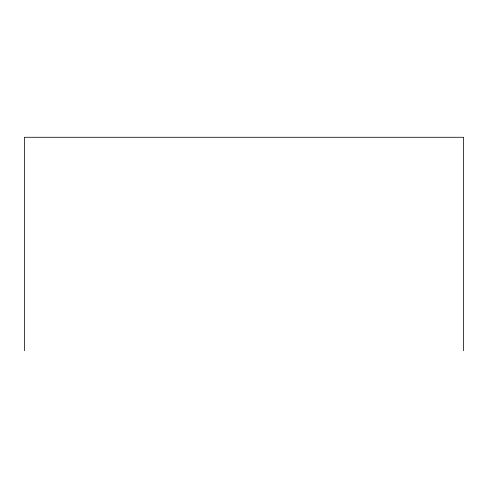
<?xml version="1.0" encoding="UTF-8"?>
<svg xmlns="http://www.w3.org/2000/svg" width="488" height="488" viewBox="0 0 488 488"><rect width="100%" height="100%" fill="white"/><g stroke="black" fill="none" stroke-linecap="round" stroke-linejoin="round"><path stroke-width="0.73" d="M463.6 350.72L463.6 137.281L24.4 137.281L24.4 350.72"/></g></svg>
